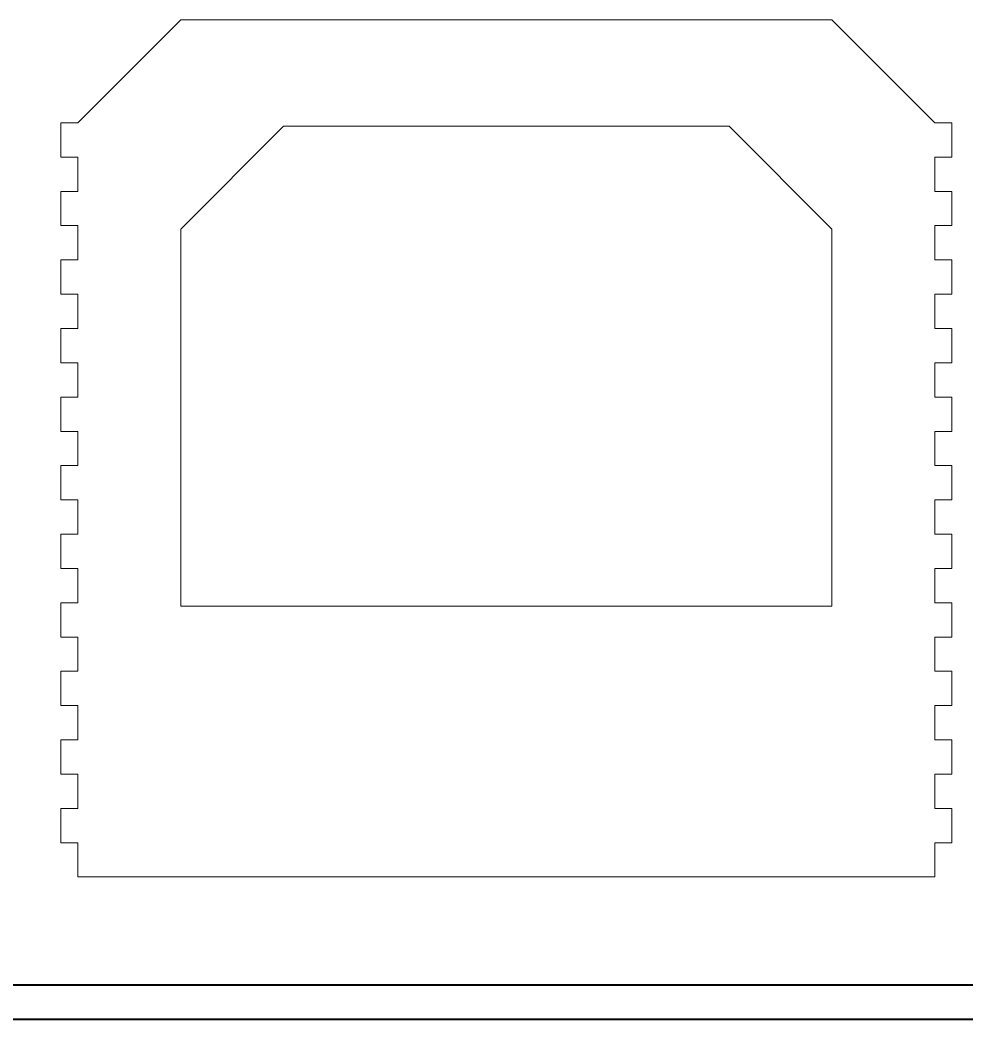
# Model space of a CAD drawing. Header units: millimetres. Extents: x 0 to 1189, y 0 to 841.
# Drawn here: x 414 to 690, y 0.2 to 291.7 of the extents above; entities that cross this region are included whole.
import ezdxf

# ---------------------------------------------------------------- set-up
doc = ezdxf.new("R2010")
doc.units = ezdxf.units.MM

msp = doc.modelspace()

# ---------------------------------------------------------------- linework, layer by layer
at = {"color": 7, "linetype": 'Continuous', "lineweight": 0}
for p, q in [((430.9, 261.66), (460.9, 291.66)), ((460.9, 291.66), (650.9, 291.66)), ((680.9, 261.66), (650.9, 291.66)), ((430.9, 261.66), (425.9, 261.66)), ((425.9, 261.66), (425.9, 251.66)), ((460.9, 230.64), (490.9, 260.64)), ((490.9, 260.64), (620.9, 260.64)), ((650.9, 230.64), (620.9, 260.64)), ((680.9, 261.66), (685.9, 261.66)), ((685.9, 261.66), (685.9, 251.66)), ((425.9, 251.66), (430.9, 251.66)), ((430.9, 251.66), (430.9, 241.66)), ((680.9, 251.66), (680.9, 241.66)), ((685.9, 251.66), (680.9, 251.66)), ((430.9, 241.66), (425.9, 241.66)), ((425.9, 241.66), (425.9, 231.66)), ((680.9, 241.66), (685.9, 241.66)), ((685.9, 241.66), (685.9, 231.66)), ((425.9, 231.66), (430.9, 231.66)), ((430.9, 231.66), (430.9, 221.66)), ((460.9, 120.64), (460.9, 230.64)), ((650.9, 120.64), (650.9, 230.64)), ((680.9, 231.66), (680.9, 221.66)), ((685.9, 231.66), (680.9, 231.66)), ((430.9, 221.66), (425.9, 221.66)), ((425.9, 221.66), (425.9, 211.66)), ((680.9, 221.66), (685.9, 221.66)), ((685.9, 221.66), (685.9, 211.66)), ((425.9, 211.66), (430.9, 211.66)), ((430.9, 211.66), (430.9, 201.66)), ((680.9, 211.66), (680.9, 201.66)), ((685.9, 211.66), (680.9, 211.66)), ((430.9, 201.66), (425.9, 201.66)), ((425.9, 201.66), (425.9, 191.66)), ((680.9, 201.66), (685.9, 201.66)), ((685.9, 201.66), (685.9, 191.66)), ((425.9, 191.66), (430.9, 191.66)), ((430.9, 191.66), (430.9, 181.66)), ((680.9, 191.66), (680.9, 181.66)), ((685.9, 191.66), (680.9, 191.66)), ((430.9, 181.66), (425.9, 181.66)), ((425.9, 181.66), (425.9, 171.66)), ((680.9, 181.66), (685.9, 181.66)), ((685.9, 181.66), (685.9, 171.66)), ((425.9, 171.66), (430.9, 171.66)), ((430.9, 171.66), (430.9, 161.66)), ((680.9, 171.66), (680.9, 161.66)), ((685.9, 171.66), (680.9, 171.66)), ((430.9, 161.66), (425.9, 161.66)), ((425.9, 161.66), (425.9, 151.66)), ((680.9, 161.66), (685.9, 161.66)), ((685.9, 161.66), (685.9, 151.66)), ((425.9, 151.66), (430.9, 151.66)), ((430.9, 151.66), (430.9, 141.66)), ((680.9, 151.66), (680.9, 141.66)), ((685.9, 151.66), (680.9, 151.66)), ((430.9, 141.66), (425.9, 141.66)), ((425.9, 141.66), (425.9, 131.66)), ((680.9, 141.66), (685.9, 141.66)), ((685.9, 141.66), (685.9, 131.66)), ((425.9, 131.66), (430.9, 131.66)), ((430.9, 131.66), (430.9, 121.66)), ((680.9, 131.66), (680.9, 121.66)), ((685.9, 131.66), (680.9, 131.66)), ((430.9, 121.66), (425.9, 121.66)), ((425.9, 121.66), (425.9, 111.66)), ((460.9, 120.64), (650.9, 120.64)), ((680.9, 121.66), (685.9, 121.66)), ((685.9, 121.66), (685.9, 111.66)), ((425.9, 111.66), (430.9, 111.66)), ((430.9, 111.66), (430.9, 101.66)), ((680.9, 111.66), (680.9, 101.66)), ((685.9, 111.66), (680.9, 111.66)), ((430.9, 101.66), (425.9, 101.66)), ((425.9, 101.66), (425.9, 91.66)), ((680.9, 101.66), (685.9, 101.66)), ((685.9, 101.66), (685.9, 91.66)), ((425.9, 91.66), (430.9, 91.66)), ((430.9, 91.66), (430.9, 81.66)), ((680.9, 91.66), (680.9, 81.66)), ((685.9, 91.66), (680.9, 91.66)), ((430.9, 81.66), (425.9, 81.66)), ((425.9, 81.66), (425.9, 71.66)), ((680.9, 81.66), (685.9, 81.66)), ((685.9, 81.66), (685.9, 71.66)), ((425.9, 71.66), (430.9, 71.66)), ((430.9, 71.66), (430.9, 61.66)), ((680.9, 71.66), (680.9, 61.66)), ((685.9, 71.66), (680.9, 71.66)), ((430.9, 61.66), (425.9, 61.66)), ((425.9, 61.66), (425.9, 51.66)), ((680.9, 61.66), (685.9, 61.66)), ((685.9, 61.66), (685.9, 51.66)), ((425.9, 51.66), (430.9, 51.66)), ((430.9, 51.66), (430.9, 41.66)), ((680.9, 51.66), (680.9, 41.66)), ((685.9, 51.66), (680.9, 51.66)), ((430.9, 41.66), (680.9, 41.66))]:
    msp.add_line(p, q, dxfattribs=at)
at = {"color": 7, "linetype": 'Continuous', "lineweight": 40}
for p, q in [((25.08, 10.21), (1179.08, 10.21)), ((0.08, 0.21), (1189.08, 0.21))]:
    msp.add_line(p, q, dxfattribs=at)

doc.saveas('drawing.dxf')
